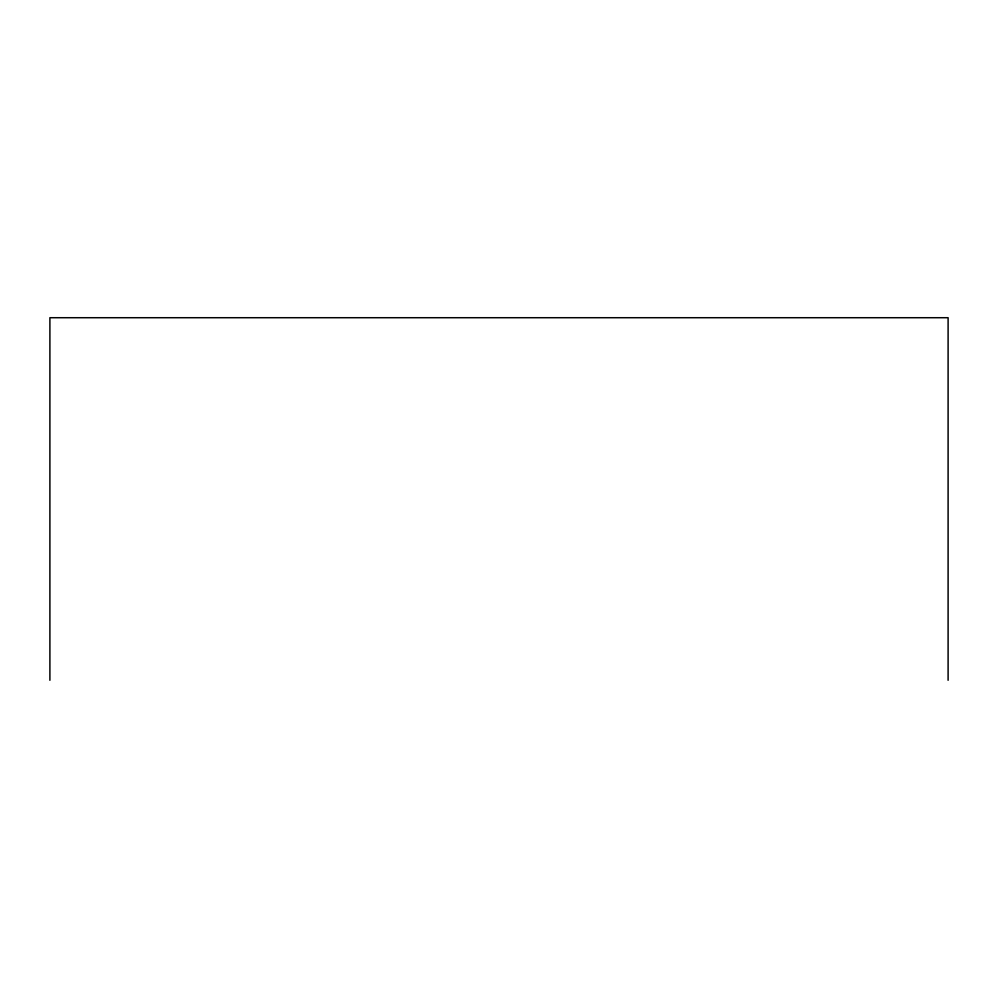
<?xml version="1.0" encoding="UTF-8"?>
<svg xmlns="http://www.w3.org/2000/svg" width="998" height="998" viewBox="0 0 998 998"><rect width="100%" height="100%" fill="white"/><g stroke="black" fill="none" stroke-linecap="round" stroke-linejoin="round"><path stroke-width="1.5" d="M948.1 680.287L948.1 317.713L49.9 317.713L49.9 680.287"/></g></svg>
